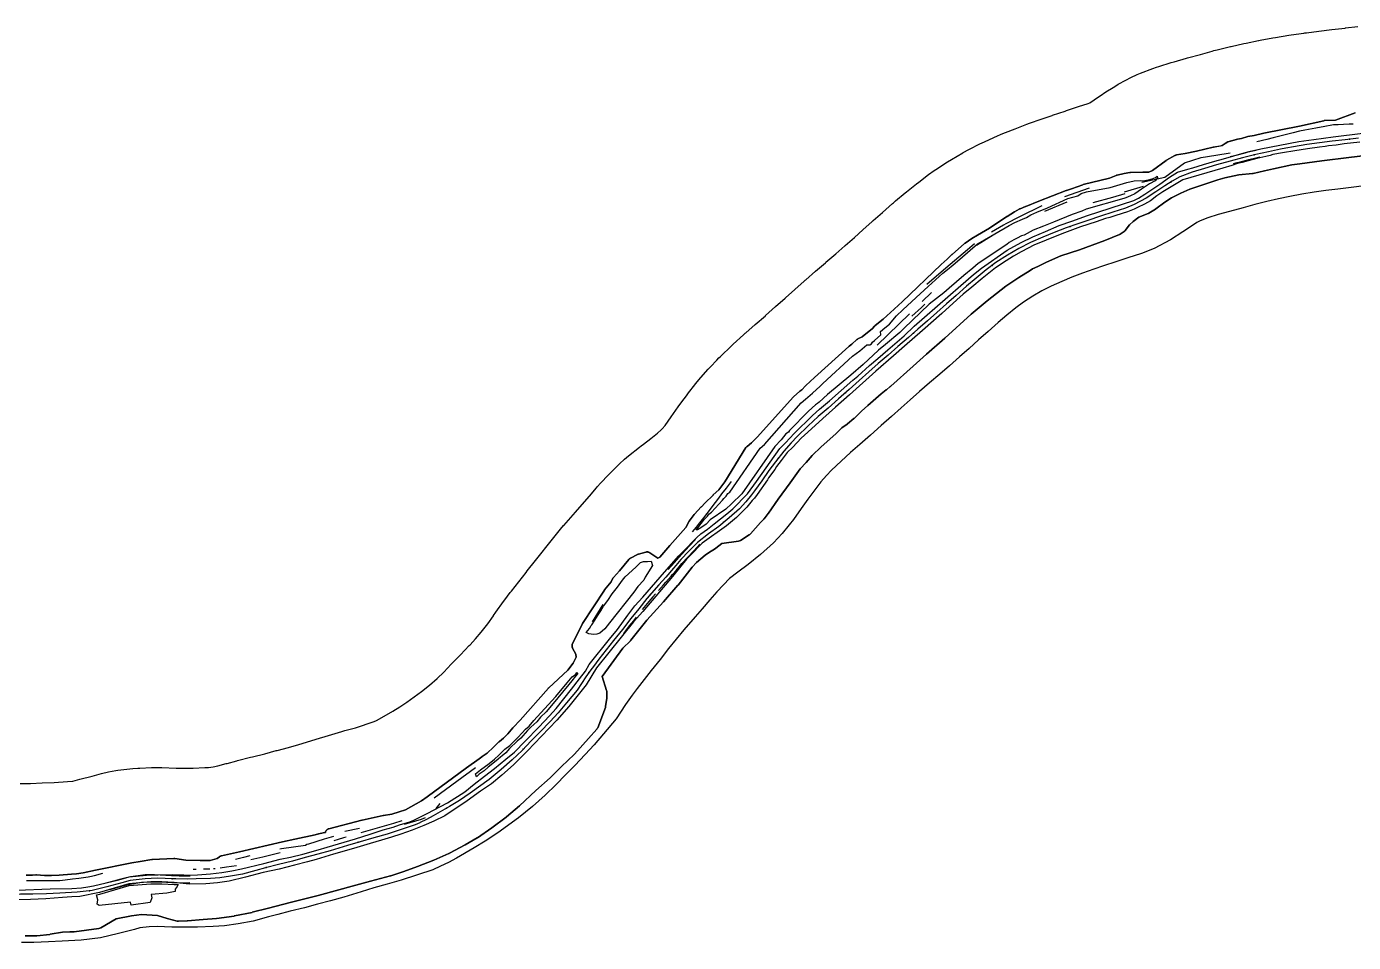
# Model space of a CAD drawing. Header units: inches. Extents: x 91426 to 118597, y 433843 to 446922.
# Drawn here: x 108883 to 110259, y 434607 to 435557 of the extents above; entities that cross this region are included whole.
import ezdxf

# ---------------------------------------------------------------- set-up
doc = ezdxf.new("R2010")
doc.units = ezdxf.units.IN
doc.header["$MEASUREMENT"] = 0
for name, color, linetype, true_color in [('As_waterkering_PWK', 7, 'Continuous', 0x8b0648), ('Beschermingszone_PWK', 7, 'Continuous', 0xde06d3), ('Kernzone_PWK', 7, 'Continuous', 0x33065f), ('Kruinlijnen_PWK', 7, 'Continuous', 0xda0676), ('Kunstwerken_PWK', 7, 'Continuous', 0x2f0602), ('Leggerbermen_PWK', 7, 'Continuous', 0xd60719), ('Referentiepunten_PWK', 7, 'Continuous', 0x7e0730)]:
    doc.layers.add(name, color=color, linetype=linetype, true_color=true_color)

msp = doc.modelspace()

# ---------------------------------------------------------------- linework, layer by layer
at = {"layer": 'As_waterkering_PWK'}
for points in [[(110264.6021, 435441.3475), (110250.9127, 435439.6903), (110237.3895, 435438.0305), (110224.1917, 435436.4647), (110211.0755, 435434.6017), (110197.2193, 435432.3095), (110189.3324, 435430.8293)], [(110189.3324, 435430.8293), (110183.7593, 435429.7833), (110171.2437, 435427.2405), (110158.1867, 435424.2773), (110144.4753, 435421.0401), (110131.5805, 435417.3673), (110117.5275, 435413.5583), (110104.9307, 435409.9885), (110092.1215, 435405.9355), (110079.2885, 435401.0617), (110071.4247, 435396.6881), (110063.9481, 435391.9745), (110054.6291, 435385.6175), (110044.4069, 435378.8937), (110032.1289, 435372.4539), (110022.8921, 435368.8529), (110009.9309, 435364.6307), (109997.2553, 435360.5347), (109984.0545, 435356.0595), (109973.7369, 435352.5295), (109961.3933, 435348.1975), (109949.0655, 435343.5397), (109937.2061, 435338.7237), (109924.4919, 435333.0321), (109912.2825, 435326.8755), (109900.7151, 435320.0969), (109888.5155, 435312.2473), (109878.5005, 435304.5659), (109868.1301, 435296.1831), (109858.1119, 435287.8343), (109847.3587, 435278.1823), (109837.4039, 435269.4241), (109827.4101, 435260.4107), (109817.8153, 435251.8843), (109807.6147, 435243.0161), (109797.8103, 435234.4675), (109787.0427, 435225.2317), (109776.7007, 435216.2605), (109766.5433, 435207.4841), (109756.8253, 435198.7779), (109746.9099, 435189.9145), (109736.5417, 435180.5875), (109725.4537, 435170.8441), (109714.6117, 435161.2995), (109704.3783, 435152.4467), (109693.8371, 435142.7955), (109682.6183, 435132.0243), (109676.1977, 435125.2341), (109668.6273, 435116.7175), (109660.0163, 435105.5149), (109653.1535, 435096.5177), (109645.7045, 435085.9449), (109638.1941, 435075.3287), (109635.2267, 435071.3983), (109629.1233, 435064.2079), (109622.6679, 435056.9775), (109612.0915, 435047.6421), (109601.0721, 435038.5993), (109590.5389, 435030.9523), (109579.1953, 435021.9311), (109570.1567, 435012.9743), (109561.8687, 435004.2487), (109556.52, 434997.9594)], [(109556.52, 434997.9594), (109554.1227, 434995.1405), (109546.1667, 434985.9885), (109539.0991, 434977.8471), (109526.6171, 434963.6651), (109518.0879, 434953.0639), (109509.9403, 434942.9377), (109501.1395, 434931.6713), (109491.9785, 434920.3231), (109476.8523, 434900.8833), (109471.1121, 434893.2499), (109468.624, 434889.8069)], [(109468.624, 434889.8069), (109463.2925, 434882.4289), (109454.3325, 434868.9037), (109443.2829, 434855.5093), (109434.6933, 434845.2161), (109426.2583, 434836.3919), (109415.9873, 434825.4283), (109406.5799, 434816.0401), (109397.1641, 434806.2223), (109386.9957, 434796.4677), (109375.6075, 434786.3519), (109363.0253, 434776.1601), (109343.3733, 434761.8455), (109332.0981, 434754.3491), (109321.8597, 434748.0809), (109304.9703, 434738.3125), (109298.0783, 434734.6511), (109291.5999, 434731.5261)], [(109291.5999, 434731.5261), (109291.0633, 434731.2673), (109286.1827, 434729.0245), (109257.2261, 434719.5187), (109243.3275, 434715.7515), (109229.1805, 434711.4867), (109216.0389, 434707.6155), (109197.9809, 434702.1157), (109185.2177, 434698.4781), (109172.2459, 434695.0743), (109158.8935, 434691.4667), (109144.5135, 434687.9811), (109131.0633, 434684.4665), (109120.9473, 434681.7569), (109107.1037, 434677.9173), (109094.7321, 434675.6709), (109083.5261, 434674.1367), (109074.0507, 434673.5139), (109059.2395, 434672.9185), (109049.6057, 434672.7829), (109037.9173, 434672.9253)], [(108948.2349, 434660.7231), (108935.5781, 434659.3051), (108917.5881, 434658.2313), (108903.8453, 434657.6515), (108889.7949, 434657.1093), (108876.8475, 434657.0583), (108859.7605, 434656.3009), (108845.4733, 434655.8393), (108833.2545, 434655.9409), (108818.3005, 434656.3533), (108805.5465, 434657.5287), (108791.8607, 434659.5751), (108779.3781, 434661.5919), (108769.0329, 434663.7693), (108762.7937, 434665.3051), (108746.1993, 434668.7715), (108735.6907, 434671.1059), (108733.1796, 434671.6334)], [(109037.9173, 434672.9253), (109035.1455, 434672.9591), (109018.5081, 434673.6957), (109006.2043, 434673.1001), (108990.6499, 434671.3471), (108981.8529, 434668.7825), (108966.4183, 434664.7465), (108951.0609, 434661.0397), (108948.2349, 434660.7231)]]:
    msp.add_lwpolyline(points, dxfattribs=at)
at = {"layer": 'Beschermingszone_PWK'}
for points in [[(108876.3953, 434772.0574), (108887.3507, 434772.1005), (108899.2038, 434772.5579), (108911.7373, 434773.0868), (108925.7439, 434773.9228), (108931.0894, 434774.5217), (108938.3776, 434776.2809), (108951.2075, 434779.6357), (108958.4634, 434781.751), (108960.8856, 434782.4285), (108968.2144, 434784.1374), (108975.6393, 434785.3632), (108977.7712, 434785.6237), (108993.3256, 434787.3766), (108998.6828, 434787.8537), (109000.6432, 434787.9654), (109012.947, 434788.5611), (109018.508, 434788.6956), (109023.5946, 434788.5831), (109038.3901, 434787.928), (109049.4973, 434787.7927), (109056.1203, 434787.8859), (109067.9682, 434788.3622), (109071.9403, 434788.6233), (109076.651, 434789.2682), (109081.4102, 434790.1324), (109090.2116, 434792.5735), (109091.183, 434792.8383), (109091.1929, 434792.841), (109101.3089, 434795.5506), (109101.989, 434795.7305), (109115.4392, 434799.2452), (109117.4233, 434799.7448), (109130.3462, 434802.8772), (109142.2509, 434806.0935), (109142.4816, 434806.1556), (109143.057, 434806.3082), (109154.8594, 434809.4052), (109165.4649, 434812.4279), (109182.5334, 434817.6264), (109183.5447, 434817.9293), (109196.3364, 434821.6973), (109210.1343, 434825.8569), (109213.2429, 434826.7466), (109224.2265, 434829.7236), (109243.8017, 434836.1498), (109246.1008, 434837.2588), (109249.1881, 434838.8989), (109263.0387, 434846.9098), (109270.2177, 434851.305), (109277.6537, 434856.2489), (109292.9325, 434867.3779), (109301.191, 434874.0676), (109308.9756, 434880.9822), (109315.8235, 434887.5516), (109323.5815, 434895.6407), (109325.2626, 434897.3573), (109325.345, 434897.4397), (109333.3841, 434905.4625), (109342.3335, 434915.0153), (109343.1288, 434915.8557), (109348.8832, 434921.8755), (109354.7792, 434928.9411), (109361.7885, 434937.4376), (109367.421, 434945.9401), (109367.6735, 434946.3195), (109370.0826, 434949.7856), (109377.9022, 434960.6065), (109379.1987, 434962.3653), (109384.9389, 434969.9988), (109385.6165, 434970.8909), (109386.0916, 434971.5057), (109401.2179, 434990.9454), (109402.4962, 434992.5581), (109411.0791, 435003.1904), (109419.3134, 435013.7315), (109420.3408, 435015.0274), (109437.0176, 435035.7548), (109440.1555, 435039.4898), (109440.2903, 435039.6432), (109452.5133, 435053.5311), (109459.3241, 435061.3766), (109459.3772, 435061.4377), (109466.9232, 435070.1179), (109474.264, 435078.7499), (109475.407, 435080.0734), (109478.4873, 435083.4481), (109486.7753, 435092.1737), (109488.8393, 435094.2915), (109489.2105, 435094.661), (109498.2492, 435103.6178), (109503.3706, 435108.3926), (109507.6148, 435111.9379), (109518.9582, 435120.9591), (109520.5312, 435122.1879), (109522.9772, 435124.0137), (109530.7535, 435129.6592), (109537.5405, 435135.2287), (109541.4382, 435138.6692), (109542.3808, 435139.7249), (109545.394, 435143.2746), (109551.7579, 435152.2703), (109559.1431, 435162.7525), (109561.7175, 435166.2633), (109568.5802, 435175.2604), (109568.7806, 435175.5223), (109568.839, 435175.5983), (109577.45, 435186.8011), (109582.1657, 435192.5423), (109582.6755, 435193.1196), (109590.2458, 435201.6362), (109592.6386, 435204.2461), (109599.0592, 435211.0362), (109601.3009, 435213.3414), (109602.9729, 435214.9798), (109614.1918, 435225.751), (109616.1792, 435227.6143), (109626.7203, 435237.2655), (109628.5535, 435238.9081), (109629.1389, 435239.418), (109638.9964, 435247.9458), (109649.4655, 435257.1621), (109649.5429, 435257.2301), (109660.128, 435266.5317), (109669.9987, 435275.4112), (109670.2693, 435275.6539), (109680.1369, 435284.4743), (109689.8069, 435293.1375), (109690.7185, 435293.9456), (109691.357, 435294.5014), (109701.4291, 435303.204), (109711.6858, 435312.1014), (109712.1716, 435312.5205), (109722.5852, 435321.4527), (109732.0381, 435329.6948), (109732.163, 435329.8035), (109741.8924, 435338.2621), (109750.7037, 435346.0921), (109760.3828, 435354.8218), (109761.4425, 435355.7657), (109770.9673, 435364.1455), (109781.2943, 435373.415), (109782.287, 435374.2958), (109784.489, 435376.1783), (109794.5073, 435384.5272), (109795.836, 435385.6178), (109806.2064, 435394.0006), (109808.4929, 435395.8016), (109808.5119, 435395.8161), (109818.5268, 435403.4975), (109824.6248, 435407.8663), (109826.2888, 435408.9575), (109838.4884, 435416.8071), (109842.5721, 435419.3159), (109854.1395, 435426.0945), (109854.7824, 435426.4685), (109860.5045, 435429.5598), (109872.714, 435435.7163), (109873.6287, 435436.1725), (109877.5049, 435437.9951), (109890.2191, 435443.6866), (109893.1974, 435444.9698), (109893.9374, 435445.2732), (109905.7967, 435450.0892), (109908.4191, 435451.1169), (109920.7469, 435455.7747), (109923.3109, 435456.7089), (109935.6545, 435461.0409), (109936.5099, 435461.3373), (109946.8274, 435464.8673), (109947.0888, 435464.9564), (109947.1328, 435464.9713), (109960.3337, 435469.4465), (109961.8938, 435469.963), (109974.4405, 435474.0174), (109984.1658, 435477.1854), (109984.387, 435477.2717), (109985.9581, 435478.0957), (109990.6232, 435481.1642), (109999.141, 435486.9748), (110000.0574, 435487.5935), (110002.6187, 435489.2562), (110010.0953, 435493.9696), (110013.9246, 435496.2809), (110015.5279, 435497.1895), (110023.3917, 435501.5632), (110028.4253, 435504.202), (110035.2799, 435507.3078), (110038.4593, 435508.5697), (110051.2923, 435513.4434), (110055.1559, 435514.8323), (110057.4285, 435515.5775), (110070.2377, 435519.6306), (110073.5759, 435520.6315), (110086.1727, 435524.2013), (110087.4431, 435524.5534), (110100.7856, 435528.1698), (110112.9724, 435531.641), (110114.7111, 435532.1216), (110118.0505, 435532.963), (110131.7619, 435536.2002), (110132.7359, 435536.4257), (110145.793, 435539.3888), (110148.3475, 435539.9381), (110160.8631, 435542.4808), (110161.3239, 435542.5735), (110162.5455, 435542.8096), (110176.0054, 435545.3359), (110178.45, 435545.7674), (110192.3061, 435548.0597), (110194.9027, 435548.4588), (110208.019, 435550.3219), (110209.1811, 435550.4809), (110210.6438, 435550.6639), (110223.6103, 435552.2022), (110236.9023, 435553.8337), (110237.0922, 435553.8568), (110250.7817, 435555.514), (110251.3402, 435555.5802), (110264.1583, 435557.0683)], [(110261.1107, 435467.4068), (110240.8798, 435460.0091), (110229.5324, 435459.5039), (110229.4278, 435459.4981), (110229.1022, 435459.466), (110228.7793, 435459.4127), (110228.681, 435459.3921), (110203.4564, 435453.8453), (110166.5208, 435446.406), (110156.5897, 435444.2226), (110150.018, 435443.0155), (110143.2932, 435441.0408), (110139.0592, 435440.1743), (110129.1974, 435437.3159), (110123.2288, 435433.5949), (110120.9136, 435433.1047), (110114.2103, 435431.9431), (110114.0886, 435431.9204), (110113.956, 435431.8922), (110096.5265, 435427.9309), (110084.7332, 435425.4184), (110075.8241, 435423.8462), (110075.7175, 435423.8262), (110075.3989, 435423.7519), (110075.0858, 435423.657), (110074.7796, 435423.5417), (110074.4816, 435423.4067), (110074.2195, 435423.2676), (110065.6205, 435418.3728), (110065.594, 435418.3576), (110065.3161, 435418.1848), (110065.1317, 435418.0555), (110051.195, 435407.8063), (110047.2147, 435405.9617), (110040.9493, 435405.9305), (110040.83, 435405.9285), (110028.3409, 435405.5682), (110028.1581, 435405.5596), (110027.8325, 435405.5275), (110027.6799, 435405.505), (110021.7804, 435404.5424), (110021.6101, 435404.5116), (110021.5198, 435404.4928), (110014.2437, 435402.9053), (110014.0154, 435402.8498), (110013.7023, 435402.7549), (110013.3961, 435402.6396), (110013.371, 435402.6291), (110006.2837, 435399.6483), (109979.1622, 435393.1287), (109979.0367, 435393.0968), (109978.7236, 435393.0019), (109978.6525, 435392.9771), (109967.1431, 435388.876), (109967.1036, 435388.8617), (109961.6796, 435386.8774), (109961.6039, 435386.8491), (109933.0289, 435375.8688), (109932.997, 435375.8564), (109919.5032, 435370.5648), (109919.4354, 435370.5376), (109913.6145, 435368.1563), (109913.5943, 435368.148), (109913.2963, 435368.013), (109913.0077, 435367.8587), (109912.868, 435367.775), (109907.9909, 435364.7433), (109900.2034, 435359.9916), (109900.0342, 435359.8836), (109881.9094, 435347.8004), (109869.4785, 435340.6036), (109869.432, 435340.5764), (109863.7971, 435337.2324), (109863.6234, 435337.1244), (109856.5583, 435332.5309), (109856.5058, 435332.4963), (109856.2399, 435332.3058), (109855.987, 435332.0982), (109855.9452, 435332.0612), (109843.1129, 435320.5518), (109843.0154, 435320.4619), (109838.1699, 435315.8782), (109831.8703, 435310.235), (109831.7609, 435310.134), (109791.2796, 435271.637), (109791.2546, 435271.6131), (109787.6266, 435268.1147), (109783.0756, 435264.0838), (109783.0295, 435264.0425), (109771.6394, 435253.6997), (109763.2987, 435247.0533), (109763.118, 435246.9022), (109762.8792, 435246.6785), (109762.6555, 435246.4397), (109762.5452, 435246.3096), (109760.6841, 435244.0353), (109749.7709, 435235.305), (109745.4278, 435233.0127), (109745.2616, 435232.9209), (109744.9837, 435232.7481), (109744.7178, 435232.5576), (109744.4649, 435232.35), (109744.407, 435232.2985), (109739.0645, 435227.4648), (109736.5211, 435225.6481), (109736.3834, 435225.5462), (109736.1305, 435225.3386), (109736.0748, 435225.289), (109700.356, 435193.0097), (109700.3103, 435192.9679), (109691.3144, 435184.6335), (109691.177, 435184.5012), (109691.0128, 435184.3291), (109687.3781, 435180.3309), (109685.2642, 435178.7733), (109685.1864, 435178.7148), (109684.9493, 435178.521), (109678.8639, 435173.2293), (109678.8481, 435173.2155), (109678.6093, 435172.9918), (109678.4248, 435172.7972), (109641.2081, 435131.3574), (109635.0406, 435125.19), (109630.4486, 435121.618), (109630.2218, 435121.4306), (109629.983, 435121.2069), (109629.7593, 435120.9681), (109629.5517, 435120.7152), (109629.3612, 435120.4493), (109629.2563, 435120.2856), (109607.5569, 435084.9064), (109601.1268, 435076.5172), (109595.4422, 435071.2095), (109595.346, 435071.1172), (109586.7734, 435062.6741), (109586.7464, 435062.6473), (109586.6844, 435062.5842), (109583.0862, 435058.8564), (109583.0396, 435058.8075), (109576.0983, 435051.419), (109575.9832, 435051.2922), (109575.791, 435051.0592), (109570.4261, 435044.1397), (109570.4107, 435044.1198), (109570.2202, 435043.8539), (109570.0474, 435043.576), (109569.9437, 435043.3872), (109566.9025, 435037.5528), (109550.38, 435018.9649), (109550.3579, 435018.9398), (109550.3217, 435018.8981), (109539.8866, 435006.7307), (109537.794, 435005.7821), (109529.5169, 435011.2658), (109529.2554, 435011.4276), (109528.9668, 435011.5819), (109528.6688, 435011.7169), (109528.3626, 435011.8322), (109528.0495, 435011.9271), (109527.7309, 435012.0014), (109527.408, 435012.0547), (109527.0824, 435012.0868), (109526.7554, 435012.0975), (109526.4284, 435012.0868), (109526.1028, 435012.0547), (109525.7799, 435012.0014), (109525.4829, 435011.9329), (109517.9423, 435009.9485), (109517.9207, 435009.9427), (109517.6076, 435009.8478), (109517.3014, 435009.7325), (109517.0034, 435009.5975), (109516.8808, 435009.5349), (109509.5858, 435005.6844), (109509.4198, 435005.5927), (109509.1419, 435005.4199), (109508.876, 435005.2294), (109508.6231, 435005.0218), (109508.3843, 435004.7981), (109508.1606, 435004.5593), (109508.0405, 435004.4172), (109498.3523, 434992.5032), (109491.8468, 434985.4774), (109491.7564, 434985.377), (109491.5488, 434985.1241), (109491.3583, 434984.8582), (109491.1855, 434984.5803), (109491.0312, 434984.2917), (109491.0128, 434984.254), (109489.4166, 434980.9475), (109482.7769, 434972.8045), (109482.6852, 434972.6886), (109482.4947, 434972.4227), (109482.4697, 434972.3849), (109459.8478, 434937.8567), (109459.7, 434937.6166), (109459.5455, 434937.3276), (109449.5101, 434916.9683), (109449.3755, 434916.6711), (109449.2602, 434916.3649), (109449.1653, 434916.0518), (109449.091, 434915.7332), (109449.0377, 434915.4103), (109449.0056, 434915.0847), (109448.9949, 434914.7577), (109449.0056, 434914.4307), (109449.0377, 434914.1051), (109449.091, 434913.7822), (109449.1653, 434913.4636), (109449.2602, 434913.1505), (109449.3755, 434912.8443), (109449.5105, 434912.5463), (109449.6086, 434912.3576), (109452.9581, 434906.2363), (109453.2999, 434902.8393), (109449.9739, 434896.811), (109444.5654, 434889.4207), (109424.8088, 434871.2055), (109424.6625, 434871.065), (109424.4572, 434870.8471), (109395.1351, 434837.7843), (109387.7849, 434829.9688), (109387.668, 434829.8401), (109387.5861, 434829.7443), (109382.461, 434823.5942), (109377.775, 434819.0316), (109373.5766, 434815.5965), (109373.4461, 434815.4859), (109373.2073, 434815.2622), (109373.2018, 434815.2568), (109367.4312, 434809.4683), (109360.8104, 434803.2397), (109355.8939, 434800.0439), (109355.8409, 434800.009), (109355.575, 434799.8185), (109355.4526, 434799.7214), (109352.6874, 434797.459), (109339.6119, 434788.3062), (109339.5127, 434788.2349), (109298.5338, 434758.0328), (109292.7088, 434753.9143), (109276.2153, 434744.6527), (109269.7288, 434742.6944), (109269.5666, 434742.6425), (109269.5221, 434742.6271), (109262.0791, 434740.0221), (109253.3383, 434738.8983), (109253.3233, 434738.8963), (109253.0004, 434738.843), (109252.9038, 434738.8228), (109231.2079, 434734.0602), (109231.0073, 434734.0118), (109196.7373, 434724.9916), (109196.7159, 434724.9859), (109196.4028, 434724.891), (109196.0966, 434724.7757), (109195.7986, 434724.6407), (109195.51, 434724.4864), (109195.2321, 434724.3136), (109194.9662, 434724.1231), (109194.7133, 434723.9155), (109194.4745, 434723.6918), (109194.2508, 434723.453), (109194.0432, 434723.2001), (109193.8527, 434722.9342), (109193.6799, 434722.6563), (109193.5256, 434722.3677), (109193.3906, 434722.0697), (109193.2875, 434721.7989), (109193.1016, 434721.2643), (109190.8786, 434720.6738), (109186.216, 434719.6376), (109186.0881, 434719.6074), (109182.4589, 434718.7002), (109161.2762, 434714.0952), (109148.7492, 434711.5898), (109148.5703, 434711.5506), (109104.004, 434700.9261), (109085.4532, 434697.0022), (109085.1938, 434696.94), (109084.8807, 434696.8451), (109084.5745, 434696.7298), (109084.2765, 434696.5948), (109083.9879, 434696.4405), (109083.71, 434696.2677), (109083.4441, 434696.0772), (109083.287, 434695.9515), (109080.9975, 434694.0437), (109073.5178, 434692.2008), (109063.3439, 434691.9527), (109048.2947, 434692.3625), (109036.9372, 434694.0156), (109036.8696, 434694.0249), (109036.544, 434694.057), (109036.0143, 434694.0636), (109013.7956, 434693.1619), (109013.6713, 434693.1553), (109013.3457, 434693.1232), (109013.1506, 434693.0936), (109000.8853, 434690.9835), (108992.4566, 434689.6666), (108992.2583, 434689.6315), (108954.681, 434682.1987), (108954.6757, 434682.1976), (108954.6016, 434682.1823), (108941.8886, 434679.4528), (108934.9543, 434678.2959), (108929.906, 434677.9401), (108929.8002, 434677.9315), (108917.0236, 434676.7581), (108909.0505, 434676.6296), (108901.8362, 434676.6296), (108893.3906, 434677.1493), (108893.0835, 434677.1587), (108892.7565, 434677.148), (108892.7272, 434677.146), (108889.2009, 434676.8941), (108885.7792, 434676.8941), (108882.7083, 434677.0221)], [(110270.4895, 435391.6952), (110256.9627, 435390.0577), (110243.3803, 435388.3905), (110230.6535, 435386.8807), (110218.6724, 435385.1789), (110205.9122, 435383.068), (110193.349, 435380.71), (110181.7552, 435378.3546), (110169.4642, 435375.5652), (110157.0748, 435372.6401), (110144.9696, 435369.1922), (110130.8843, 435365.3744), (110119.2922, 435362.0894), (110108.5524, 435358.6911), (110100.4262, 435355.6049), (110096.9277, 435353.6592), (110091.3779, 435350.1604), (110082.4577, 435344.0753), (110069.8193, 435335.7624), (110052.8862, 435326.8808), (110039.7295, 435321.7516), (110025.3614, 435317.0712), (110012.9698, 435313.0669), (110000.1736, 435308.729), (109990.1086, 435305.2854), (109978.5105, 435301.215), (109967.3105, 435296.9833), (109956.8329, 435292.7284), (109945.9739, 435287.8674), (109936.2019, 435282.9399), (109926.8936, 435277.4852), (109917.3068, 435271.3167), (109909.4365, 435265.2802), (109899.8529, 435257.5334), (109890.8273, 435250.0117), (109880.5723, 435240.8068), (109870.6622, 435232.0881), (109860.7606, 435223.1578), (109850.8251, 435214.3287), (109840.4467, 435205.306), (109830.5168, 435196.6479), (109819.7012, 435187.371), (109809.4275, 435178.4588), (109799.5726, 435169.9438), (109790.1681, 435161.5184), (109780.2907, 435152.6892), (109769.7648, 435143.2203), (109758.4752, 435133.2997), (109747.4877, 435123.6271), (109737.6234, 435115.0934), (109728.0382, 435106.3176), (109718.1181, 435096.7933), (109713.0565, 435091.4404), (109707.1826, 435084.8323), (109699.715, 435075.117), (109693.4824, 435066.9462), (109686.5507, 435057.1077), (109678.5653, 435045.82), (109674.2702, 435040.1308), (109666.8373, 435031.3744), (109657.9851, 435021.4593), (109644.5049, 435009.5608), (109631.6454, 434999.008), (109620.8016, 434991.1356), (109612.452, 434984.4953), (109605.8881, 434977.991), (109599.0675, 434970.8102), (109592.0356, 434962.5415), (109583.9126, 434953.1976), (109576.7449, 434944.9409), (109564.8808, 434931.4609), (109549.1219, 434911.8743), (109540.2961, 434900.576), (109531.1649, 434889.2645), (109516.5666, 434870.5034), (109511.3598, 434863.5792), (109504.4141, 434853.9676), (109494.569, 434839.1063), (109481.7626, 434823.5825), (109472.002, 434811.8858), (109462.5752, 434802.0242), (109451.9016, 434790.6309), (109442.2871, 434781.0358), (109432.5294, 434770.8617), (109420.9175, 434759.7221), (109407.9623, 434748.2147), (109393.5003, 434736.5001), (109371.9469, 434720.8005), (109359.0026, 434712.1944), (109347.4341, 434705.1117), (109329.2233, 434694.5791), (109320.677, 434690.039), (109312.3656, 434686.0298), (109304.4779, 434682.4052), (109271.5737, 434671.6033), (109257.0863, 434667.6766), (109243.4605, 434663.5689), (109230.3869, 434659.7179), (109212.1182, 434654.1539), (109198.4168, 434650.2488), (109185.1119, 434646.7575), (109171.3054, 434643.0273), (109156.7239, 434639.493), (109143.8521, 434636.1295), (109134.0974, 434633.5166), (109118.2748, 434629.1281), (109102.5933, 434626.2808), (109088.5634, 434624.3599), (109076.6951, 434623.5797), (109060.5956, 434622.9325), (109049.6528, 434622.7785), (109033.7346, 434622.9725), (109018.6113, 434623.6421), (109010.2168, 434623.2357), (109000.5188, 434622.1427), (108995.177, 434620.5854), (108978.6097, 434616.2534), (108959.7442, 434611.6996), (108939.8538, 434609.4714), (108920.132, 434608.2942), (108905.8634, 434607.692), (108890.8574, 434607.113), (108878.0534, 434607.0626)]]:
    msp.add_lwpolyline(points, dxfattribs=at)
msp.add_lwpolyline([(108881.6754, 434613.8477), (108893.1146, 434613.8477, 0.02912916), (108893.6957, 434613.8816), (108907.4319, 434615.489, 0.011776318), (108907.6651, 434615.5218), (108920.4374, 434617.63), (108927.9845, 434617.973), (108932.1479, 434618.1848, 0.02081298), (108932.5622, 434618.2232), (108958.27, 434621.6906, 0.096366701), (108960.0789, 434622.3025), (108976.0841, 434631.4314), (108991.887, 434634.5687), (109002.4132, 434635.903), (109019.0835, 434635.0545), (109028.859, 434631.9124, 0.017173179), (109029.1893, 434631.8186), (109039.4316, 434629.287, 0.066293703), (109040.7437, 434629.1422), (109049.6401, 434629.3421, 0.015169736), (109049.943, 434629.3581), (109066.3712, 434630.7271), (109080.0508, 434631.9583, 0.011953725), (109080.2883, 434631.9854), (109098.374, 434634.4895, 0.016049524), (109098.6903, 434634.5437), (109117.0697, 434638.3031, 0.013189567), (109117.3266, 434638.3628), (109134.0502, 434642.7137), (109156.443, 434648.6412), (109185.6498, 434655.9429), (109224.5436, 434666.6586), (109239.8347, 434670.4813), (109260.5808, 434676.0773, 0.014568244), (109260.8597, 434676.1614), (109274.3398, 434680.6547), (109288.7258, 434685.9981), (109305.4796, 434692.5361), (109321.2906, 434699.3123, 0.023020965), (109321.7048, 434699.5128), (109338.1007, 434708.4055), (109350.6336, 434715.4465, 0.022304385), (109351.0122, 434715.682), (109365.762, 434725.7961, 0.010235496), (109365.9284, 434725.9153), (109380.7952, 434737.0306, 0.017524179), (109381.0683, 434737.2501), (109394.3538, 434748.7177), (109411.4077, 434764.5725), (109426.1721, 434777.7262, 0.015837935), (109426.4018, 434777.9442), (109437.9666, 434789.6419), (109451.1931, 434802.0606, 0.022304477), (109451.5042, 434802.38), (109465.9611, 434818.6099), (109474.6313, 434828.2284, 0.093063021), (109475.5926, 434829.8035), (109483.5482, 434850.7862, 0.054524395), (109483.8209, 434851.8387), (109485.0695, 434860.4183, 0.036146186), (109485.1216, 434861.1384), (109485.1216, 434866.8676, 0.0806991), (109484.8645, 434868.4504), (109480.0445, 434882.8938), (109501.5938, 434912.3905), (109509.5077, 434920.0123, 0.034064364), (109509.9646, 434920.5166), (109526.3683, 434941.307), (109543.8774, 434960.5276), (109558.7271, 434977.4986, 0.013603288), (109558.9006, 434977.7081), (109573.614, 434996.494), (109577.8903, 435001.2591), (109586.9164, 435008.7808), (109590.485, 435011.1188), (109597.733, 435015.7313, 0.019194151), (109598.0486, 435015.9496), (109604.4588, 435020.7572), (109621.6646, 435023.4352, 0.100053409), (109623.5231, 435024.1217), (109632.7989, 435029.8509, 0.073111761), (109633.912, 435030.7871), (109644.3453, 435042.55), (109647.9005, 435046.2369, 0.020024973), (109648.1666, 435046.536), (109652.5071, 435051.8259, 0.02218104), (109652.7729, 435052.1808), (109662.6904, 435066.7264), (109675.069, 435083.8457), (109685.5395, 435098.3235), (109691.6479, 435104.9409), (109698.0047, 435112.0761), (109707.3672, 435121.1821), (109722.4977, 435134.6022, 0.012433503), (109722.6796, 435134.7717), (109728.9523, 435140.9191), (109734.2628, 435144.7475, 0.015548995), (109734.5092, 435144.9371), (109741.2279, 435150.4465, 0.018125471), (109741.4996, 435150.6863), (109749.2903, 435158.0807), (109755.7891, 435163.9296), (109769.6584, 435175.9672), (109774.8767, 435180.1419, 0.011557628), (109775.0538, 435180.2904), (109778.8216, 435183.6015, 0.046709695), (109779.5706, 435184.1564), (109802.7599, 435204.9467), (109816.6266, 435217.0966), (109835.4602, 435233.6755), (109863.041, 435258.749), (109879.6658, 435272.6249), (109898.8122, 435287.8637), (109912.2331, 435296.768), (109924.0459, 435304.1181), (109926.4925, 435305.6327), (109932.0081, 435308.2652), (109941.0258, 435312.7087), (109955.7959, 435319.1305), (109975.1764, 435325.547), (110001.4478, 435335.1487), (110016.7303, 435341.3154, 0.050949649), (110017.6293, 435341.7895), (110021.621, 435344.4458, 0.080682049), (110022.796, 435345.5365), (110027.2696, 435351.2816), (110030.9913, 435354.7777), (110036.9905, 435359.2476), (110046.5762, 435363.1068, 0.042254574), (110047.3294, 435363.4867), (110054.2086, 435367.7201, 0.024651203), (110054.615, 435367.9987), (110063.8838, 435375.0483), (110070.6006, 435379.5261), (110080.248, 435384.1297), (110089.5825, 435388.3994), (110118.7286, 435397.8965), (110126.153, 435400.0823), (110140.4349, 435403.415), (110154.8028, 435404.6224, 0.039049632), (110155.5724, 435404.7481), (110167.1297, 435407.5759), (110176.4676, 435409.5417), (110195.4642, 435413.6177), (110203.869, 435414.7815), (110226.5946, 435417.8203), (110254.7402, 435421.3881), (110283.2791, 435424.8234)], format="xyb", dxfattribs=at)
at = {"layer": 'Kernzone_PWK'}
msp.add_lwpolyline([(108882.7083, 434677.0221), (108885.7792, 434676.8941), (108889.2009, 434676.8941), (108892.7272, 434677.146), (108892.7565, 434677.148), (108893.0835, 434677.1587), (108893.3906, 434677.1493), (108901.8362, 434676.6296), (108909.0505, 434676.6296), (108917.0236, 434676.7581), (108929.8002, 434677.9315), (108929.906, 434677.9401), (108934.9543, 434678.2959), (108941.8886, 434679.4528), (108954.6016, 434682.1823), (108954.6757, 434682.1976), (108954.681, 434682.1987), (108992.2583, 434689.6315), (108992.4566, 434689.6666), (109000.8853, 434690.9835), (109013.1506, 434693.0936), (109013.3457, 434693.1232), (109013.6713, 434693.1553), (109013.7956, 434693.1619), (109036.0143, 434694.0636), (109036.544, 434694.057), (109036.8696, 434694.0249), (109036.9372, 434694.0156), (109048.2947, 434692.3625), (109063.3439, 434691.9527), (109073.5178, 434692.2008), (109080.9975, 434694.0437), (109083.287, 434695.9515), (109083.4441, 434696.0772), (109083.71, 434696.2677), (109083.9879, 434696.4405), (109084.2765, 434696.5948), (109084.5745, 434696.7298), (109084.8807, 434696.8451), (109085.1938, 434696.94), (109085.4532, 434697.0022), (109104.004, 434700.9261), (109148.5703, 434711.5506), (109148.7492, 434711.5898), (109161.2762, 434714.0952), (109182.4589, 434718.7002), (109186.0881, 434719.6074), (109186.216, 434719.6376), (109190.8786, 434720.6738), (109193.1016, 434721.2643), (109193.2875, 434721.7989), (109193.3906, 434722.0697), (109193.5256, 434722.3677), (109193.6799, 434722.6563), (109193.8527, 434722.9342), (109194.0432, 434723.2001), (109194.2508, 434723.453), (109194.4745, 434723.6918), (109194.7133, 434723.9155), (109194.9662, 434724.1231), (109195.2321, 434724.3136), (109195.51, 434724.4864), (109195.7986, 434724.6407), (109196.0966, 434724.7757), (109196.4028, 434724.891), (109196.7159, 434724.9859), (109196.7373, 434724.9916), (109231.0073, 434734.0118), (109231.2079, 434734.0602), (109252.9038, 434738.8228), (109253.0004, 434738.843), (109253.3233, 434738.8963), (109253.3383, 434738.8983), (109262.0791, 434740.0221), (109269.5221, 434742.6271), (109269.5666, 434742.6425), (109269.7288, 434742.6944), (109276.2153, 434744.6527), (109292.7088, 434753.9143), (109298.5338, 434758.0328), (109339.5127, 434788.2349), (109339.6119, 434788.3062), (109352.6874, 434797.459), (109355.4526, 434799.7214), (109355.575, 434799.8185), (109355.8409, 434800.009), (109355.8939, 434800.0439), (109360.8104, 434803.2397), (109367.4312, 434809.4683), (109373.2018, 434815.2568), (109373.2073, 434815.2622), (109373.4461, 434815.4859), (109373.5766, 434815.5965), (109377.775, 434819.0316), (109382.461, 434823.5942), (109387.5861, 434829.7443), (109387.668, 434829.8401), (109387.7849, 434829.9688), (109395.1351, 434837.7843), (109424.4572, 434870.8471), (109424.6625, 434871.065), (109424.8088, 434871.2055), (109444.5654, 434889.4207), (109449.9739, 434896.811), (109453.2999, 434902.8393), (109452.9581, 434906.2363), (109449.6086, 434912.3576), (109449.5105, 434912.5463), (109449.3755, 434912.8443), (109449.2602, 434913.1505), (109449.1653, 434913.4636), (109449.091, 434913.7822), (109449.0377, 434914.1051), (109449.0056, 434914.4307), (109448.9949, 434914.7577), (109449.0056, 434915.0847), (109449.0377, 434915.4103), (109449.091, 434915.7332), (109449.1653, 434916.0518), (109449.2602, 434916.3649), (109449.3755, 434916.6711), (109449.5101, 434916.9683), (109459.5455, 434937.3276), (109459.7, 434937.6166), (109459.8478, 434937.8567), (109482.4697, 434972.3849), (109482.4947, 434972.4227), (109482.6852, 434972.6886), (109482.7769, 434972.8045), (109489.4166, 434980.9475), (109491.0128, 434984.254), (109491.0312, 434984.2917), (109491.1855, 434984.5803), (109491.3583, 434984.8582), (109491.5488, 434985.1241), (109491.7564, 434985.377), (109491.8468, 434985.4774), (109498.3523, 434992.5032), (109508.0405, 435004.4172), (109508.1606, 435004.5593), (109508.3843, 435004.7981), (109508.6231, 435005.0218), (109508.876, 435005.2294), (109509.1419, 435005.4199), (109509.4198, 435005.5927), (109509.5858, 435005.6844), (109516.8808, 435009.5349), (109517.0034, 435009.5975), (109517.3014, 435009.7325), (109517.6076, 435009.8478), (109517.9207, 435009.9427), (109517.9423, 435009.9485), (109525.4829, 435011.9329), (109525.7799, 435012.0014), (109526.1028, 435012.0547), (109526.4284, 435012.0868), (109526.7554, 435012.0975), (109527.0824, 435012.0868), (109527.408, 435012.0547), (109527.7309, 435012.0014), (109528.0495, 435011.9271), (109528.3626, 435011.8322), (109528.6688, 435011.7169), (109528.9668, 435011.5819), (109529.2554, 435011.4276), (109529.5169, 435011.2658), (109537.794, 435005.7821), (109539.8866, 435006.7307), (109550.3217, 435018.8981), (109550.3579, 435018.9398), (109550.38, 435018.9649), (109566.9025, 435037.5528), (109569.9437, 435043.3872), (109570.0474, 435043.576), (109570.2202, 435043.8539), (109570.4107, 435044.1198), (109570.4261, 435044.1397), (109575.791, 435051.0592), (109575.9832, 435051.2922), (109576.0983, 435051.419), (109583.0396, 435058.8075), (109583.0862, 435058.8564), (109586.6844, 435062.5842), (109586.7464, 435062.6473), (109586.7734, 435062.6741), (109595.346, 435071.1172), (109595.4422, 435071.2095), (109601.1268, 435076.5172), (109607.5569, 435084.9064), (109629.2563, 435120.2856), (109629.3612, 435120.4493), (109629.5517, 435120.7152), (109629.7593, 435120.9681), (109629.983, 435121.2069), (109630.2218, 435121.4306), (109630.4486, 435121.618), (109635.0406, 435125.19), (109641.2081, 435131.3574), (109678.4248, 435172.7972), (109678.6093, 435172.9918), (109678.8481, 435173.2155), (109678.8639, 435173.2293), (109684.9493, 435178.521), (109685.1864, 435178.7148), (109685.2642, 435178.7733), (109687.3781, 435180.3309), (109691.0128, 435184.3291), (109691.177, 435184.5012), (109691.3144, 435184.6335), (109700.3103, 435192.9679), (109700.356, 435193.0097), (109736.0748, 435225.289), (109736.1305, 435225.3386), (109736.3834, 435225.5462), (109736.5211, 435225.6481), (109739.0645, 435227.4648), (109744.407, 435232.2985), (109744.4649, 435232.35), (109744.7178, 435232.5576), (109744.9837, 435232.7481), (109745.2616, 435232.9209), (109745.4278, 435233.0127), (109749.7709, 435235.305), (109760.6841, 435244.0353), (109762.5452, 435246.3096), (109762.6555, 435246.4397), (109762.8792, 435246.6785), (109763.118, 435246.9022), (109763.2987, 435247.0533), (109771.6394, 435253.6997), (109783.0295, 435264.0425), (109783.0756, 435264.0838), (109787.6266, 435268.1147), (109791.2546, 435271.6131), (109791.2796, 435271.637), (109831.7609, 435310.134), (109831.8703, 435310.235), (109838.1699, 435315.8782), (109843.0154, 435320.4619), (109843.1129, 435320.5518), (109855.9452, 435332.0612), (109855.987, 435332.0982), (109856.2399, 435332.3058), (109856.5058, 435332.4963), (109856.5583, 435332.5309), (109863.6234, 435337.1244), (109863.7971, 435337.2324), (109869.432, 435340.5764), (109869.4785, 435340.6036), (109881.9094, 435347.8004), (109900.0342, 435359.8836), (109900.2034, 435359.9916), (109907.9909, 435364.7433), (109912.868, 435367.775), (109913.0077, 435367.8587), (109913.2963, 435368.013), (109913.5943, 435368.148), (109913.6145, 435368.1563), (109919.4354, 435370.5376), (109919.5032, 435370.5648), (109932.997, 435375.8564), (109933.0289, 435375.8688), (109961.6039, 435386.8491), (109961.6796, 435386.8774), (109967.1036, 435388.8617), (109967.1431, 435388.876), (109978.6525, 435392.9771), (109978.7236, 435393.0019), (109979.0367, 435393.0968), (109979.1622, 435393.1287), (110006.2837, 435399.6483), (110013.371, 435402.6291), (110013.3961, 435402.6396), (110013.7023, 435402.7549), (110014.0154, 435402.8498), (110014.2437, 435402.9053), (110021.5198, 435404.4928), (110021.6101, 435404.5116), (110021.7804, 435404.5424), (110027.6799, 435405.505), (110027.8325, 435405.5275), (110028.1581, 435405.5596), (110028.3409, 435405.5682), (110040.83, 435405.9285), (110040.9493, 435405.9305), (110047.2147, 435405.9617), (110051.195, 435407.8063), (110065.1317, 435418.0555), (110065.3161, 435418.1848), (110065.594, 435418.3576), (110065.6205, 435418.3728), (110074.2195, 435423.2676), (110074.4816, 435423.4067), (110074.7796, 435423.5417), (110075.0858, 435423.657), (110075.3989, 435423.7519), (110075.7175, 435423.8262), (110075.8241, 435423.8462), (110084.7332, 435425.4184), (110096.5265, 435427.9309), (110113.956, 435431.8922), (110114.0886, 435431.9204), (110114.2103, 435431.9431), (110123.2288, 435433.5949), (110126.463, 435435.6112), (110129.1974, 435437.3159), (110135.8849, 435439.321), (110139.0592, 435440.1743), (110143.2932, 435441.0408), (110150.018, 435443.0155), (110156.5897, 435444.2226), (110166.5208, 435446.406), (110203.4564, 435453.8453), (110228.681, 435459.3921), (110228.7793, 435459.4127), (110229.1022, 435459.466), (110229.4278, 435459.4981), (110229.5324, 435459.5039), (110240.8798, 435460.0091), (110261.1107, 435467.4068)], dxfattribs=at)
msp.add_lwpolyline([(110283.2791, 435424.8234), (110254.7402, 435421.3881), (110226.5946, 435417.8203), (110203.869, 435414.7815), (110195.4642, 435413.6177), (110176.4676, 435409.5417), (110167.1297, 435407.5759), (110155.5724, 435404.7481, -0.039049643), (110154.8028, 435404.6224), (110140.4349, 435403.415), (110126.153, 435400.0823), (110118.7286, 435397.8965), (110089.5825, 435388.3994), (110080.248, 435384.1297), (110070.6006, 435379.5261), (110063.8838, 435375.0483), (110054.615, 435367.9987, -0.024651201), (110054.2086, 435367.7201), (110047.3294, 435363.4867, -0.042254579), (110046.5762, 435363.1068), (110036.9905, 435359.2476), (110030.9913, 435354.7777), (110027.2696, 435351.2816), (110022.796, 435345.5365, -0.080682044), (110021.621, 435344.4458), (110017.6293, 435341.7895, -0.050949648), (110016.7303, 435341.3154), (110001.4478, 435335.1487), (109975.1764, 435325.547), (109955.7959, 435319.1305), (109941.0258, 435312.7087), (109932.0081, 435308.2652), (109926.4925, 435305.6327), (109924.0459, 435304.1181), (109912.2331, 435296.768), (109898.8122, 435287.8637), (109879.6658, 435272.6249), (109863.041, 435258.749), (109835.4602, 435233.6755), (109816.6266, 435217.0966), (109802.7599, 435204.9467), (109779.5706, 435184.1564, -0.046709698), (109778.8216, 435183.6015), (109775.0538, 435180.2904, -0.011557613), (109774.8767, 435180.1419), (109769.6584, 435175.9672), (109755.7891, 435163.9296), (109749.2903, 435158.0807), (109741.4996, 435150.6863, -0.018125482), (109741.2279, 435150.4465), (109734.5092, 435144.9371, -0.015548993), (109734.2628, 435144.7475), (109728.9523, 435140.9191), (109722.6796, 435134.7717, -0.012433482), (109722.4977, 435134.6022), (109707.3672, 435121.1821), (109698.0047, 435112.0761), (109691.6479, 435104.9409), (109685.5395, 435098.3235), (109675.069, 435083.8457), (109662.6904, 435066.7264), (109652.7729, 435052.1808, -0.022181043), (109652.5071, 435051.8259), (109648.1666, 435046.536, -0.020024978), (109647.9005, 435046.2369), (109644.3453, 435042.55), (109633.912, 435030.7871, -0.073111756), (109632.7989, 435029.8509), (109623.5231, 435024.1217, -0.100053411), (109621.6646, 435023.4352), (109604.4588, 435020.7572), (109598.0486, 435015.9496, -0.019194168), (109597.733, 435015.7313), (109590.485, 435011.1188), (109586.9164, 435008.7808), (109577.8903, 435001.2591), (109573.614, 434996.494), (109558.9006, 434977.7081, -0.01360329), (109558.7271, 434977.4986), (109543.8774, 434960.5276), (109526.3683, 434941.307), (109509.9646, 434920.5166, -0.034064367), (109509.5077, 434920.0123), (109501.5938, 434912.3905), (109480.0445, 434882.8938), (109484.8645, 434868.4504, -0.0806991), (109485.1216, 434866.8676), (109485.1216, 434861.1384, -0.036146186), (109485.0695, 434860.4183), (109483.8209, 434851.8387, -0.054524396), (109483.5482, 434850.7862), (109475.5926, 434829.8035, -0.09306302), (109474.6313, 434828.2284), (109465.9611, 434818.6099), (109451.5042, 434802.38, -0.022304487), (109451.1931, 434802.0606), (109437.9666, 434789.6419), (109426.4018, 434777.9442, -0.015837931), (109426.1721, 434777.7262), (109411.4077, 434764.5725), (109394.3538, 434748.7177), (109381.0683, 434737.2501, -0.017524176), (109380.7952, 434737.0306), (109365.9284, 434725.9153, -0.01023548), (109365.762, 434725.7961), (109351.0122, 434715.682, -0.022304382), (109350.6336, 434715.4465), (109338.1007, 434708.4055), (109321.7048, 434699.5128, -0.02302097), (109321.2906, 434699.3123), (109305.4796, 434692.5361), (109288.7258, 434685.9981), (109274.3398, 434680.6547), (109260.8597, 434676.1614, -0.014568253), (109260.5808, 434676.0773), (109239.8347, 434670.4813), (109224.5436, 434666.6586), (109185.6498, 434655.9429), (109156.443, 434648.6412), (109134.0502, 434642.7137), (109117.3266, 434638.3628, -0.013189549), (109117.0697, 434638.3031), (109098.6903, 434634.5437, -0.016049513), (109098.374, 434634.4895), (109080.2883, 434631.9854, -0.0119537), (109080.0508, 434631.9583), (109066.3712, 434630.7271), (109049.943, 434629.3581, -0.015169725), (109049.6401, 434629.3421), (109040.7437, 434629.1422, -0.066293707), (109039.4316, 434629.287), (109029.1893, 434631.8186, -0.017173164), (109028.859, 434631.9124), (109019.0835, 434635.0545), (109002.4132, 434635.903), (108991.887, 434634.5687), (108976.0841, 434631.4314), (108960.0789, 434622.3025, -0.096366702), (108958.27, 434621.6906), (108932.5622, 434618.2232, -0.020812975), (108932.1479, 434618.1848), (108927.9845, 434617.973), (108920.4374, 434617.63), (108907.6651, 434615.5218, -0.011776344), (108907.4319, 434615.489), (108893.6957, 434613.8816, -0.029129165), (108893.1146, 434613.8477), (108881.6754, 434613.8477)], format="xyb", dxfattribs=at)
at = {"layer": 'Kruinlijnen_PWK'}
for points in [[(110266.0353, 435437.1801, 0), (110249.7634, 435435.328, 0), (110241.6936, 435434.1374, 0), (110233.4915, 435433.3437, 0), (110230.0519, 435432.8145, 0), (110224.0988, 435431.8884, 0), (110211.6633, 435430.1687, 0), (110198.6987, 435428.1843, 0), (110185.7977, 435426.1668, 0), (110175.8122, 435424.2155, 0), (110173.1664, 435423.2895, 0), (110168.4038, 435422.2311, 0), (110159.2757, 435420.1145, 0), (110150.0789, 435417.7002, 0), (110144.0621, 435416.1457, 0), (110139.035, 435414.9551, 0), (110133.4788, 435412.9707, 0), (110123.9538, 435410.3249, 0), (110082.3454, 435398.1209, 0), (110061.7766, 435385.5863, 0), (110055.5588, 435381.6175, 0), (110048.8119, 435376.4581, 0), (110042.8588, 435372.754, 0), (110035.5827, 435369.4467, 0), (110031.8786, 435367.7269, 0), (110024.9994, 435364.8164, 0), (110012.9608, 435361.2446, 0), (110006.6108, 435359.1279, 0), (110002.2452, 435357.805, 0), (109992.4556, 435354.4977, 0), (109976.4483, 435349.206, 0), (109959.7795, 435343.1206, 0), (109953.4295, 435340.7393, 0), (109940.8617, 435335.5799, 0), (109927.8971, 435330.156, 0), (109922.042, 435327.3318, 0), (109914.766, 435323.4953, 0), (109906.995, 435318.9111, 0), (109899.1898, 435314.1486, 0), (109888.2095, 435306.7403, 0), (109874.4512, 435295.8923, 0), (109863.7355, 435286.7642, 0), (109854.7397, 435279.3558, 0), (109848.1251, 435273.535, 0), (109832.6469, 435259.5121, 0), (109812.5386, 435241.9172, 0), (109793.8854, 435225.3807, 0), (109782.5083, 435215.4588, 0), (109764.1197, 435199.4515, 0), (109736.603, 435174.9775, 0), (109722.1832, 435162.4098, 0), (109709.0863, 435150.6358, 0), (109693.4758, 435136.4806, 0), (109686.4643, 435129.9983, 0), (109677.9977, 435120.8701, 0), (109672.1768, 435115.3139, 0), (109665.8268, 435106.8472, 0), (109661.0643, 435100.6295, 0), (109659.2122, 435097.719, 0), (109652.5976, 435088.8555, 0), (109651.6716, 435086.8711, 0), (109640.8236, 435071.6575, 0), (109638.0455, 435067.8211, 0), (109635.6642, 435065.4398, 0), (109630.108, 435058.4283, 0), (109619.6569, 435047.845, 0), (109609.2059, 435039.1137, 0), (109583.9381, 435021.122, 0), (109571.8995, 435008.6866, 0), (109567.6662, 435004.4532, 0), (109553.2464, 434986.5938, 0), (109522.2901, 434950.3458, 0), (109512.765, 434939.6302, 0), (109474.3317, 434891.972, 0), (109463.7483, 434874.2449, 0), (109445.7566, 434851.7553, 0), (109433.0566, 434837.4677, 0), (109417.3139, 434821.1958, 0), (109402.7618, 434805.85, 0), (109388.0773, 434791.2979, 0), (109376.3034, 434780.5822, 0), (109365.5877, 434771.7187, 0), (109353.946, 434764.0457, 0), (109340.0554, 434753.8592, 0), (109316.973, 434738.5464, 0), (109305.4636, 434732.7256, 0), (109295.3407, 434728.4592, 0), (109283.2043, 434723.5514, 0), (109271.2636, 434719.4633, 0), (109261.7386, 434716.2883, 0), (109251.4198, 434713.2456, 0), (109239.6458, 434709.6737, 0), (109222.3156, 434704.6466, 0), (109201.4134, 434698.6935, 0), (109183.6863, 434693.2695, 0), (109174.6905, 434690.756, 0), (109161.0644, 434687.1841, 0), (109145.1894, 434683.2153, 0), (109128.5206, 434679.5112, 0), (109110.2643, 434674.6164, 0), (109093.4632, 434670.7799, 0), (109081.2924, 434668.7955, 0), (109069.2538, 434667.7372, 0), (109051.7913, 434667.6049, 0), (109036.3131, 434669.1924, 0), (109023.6131, 434669.9862, 0), (109012.1037, 434669.9862, 0), (108989.2172, 434668.0018, 0), (108958.79, 434659.0059, 0), (108938.5494, 434654.9049, 0), (108930.215, 434654.2434, 0), (108920.2931, 434653.582, 0), (108911.8015, 434653.0964, 0), (108903.3348, 434652.3027, 0), (108887.1952, 434651.5089, 0), (108871.0556, 434651.3766, 0)], [(108873.2879, 434661.31, 0), (108907.6838, 434662.7652, 0), (108930.0411, 434663.1621, 0), (108940.0953, 434663.6912, 0), (108946.8626, 434664.8596, 0), (108952.663, 434665.9402, 0), (108978.8568, 434672.0256, 0), (108989.4402, 434675.0684, 0), (109007.5642, 434676.9204, 0), (109019.7351, 434677.0527, 0), (109034.8163, 434677.5819, 0), (109046.458, 434677.185, 0), (109052.1466, 434676.7882, 0), (109060.481, 434677.0527, 0), (109074.107, 434678.3757, 0), (109085.6164, 434679.5663, 0), (109096.0112, 434681.3503, 0), (109106.0654, 434683.5993, 0), (109129.2728, 434688.8267, 0), (109146.3384, 434693.3246, 0), (109156.9218, 434695.5736, 0), (109169.7541, 434698.6163, 0), (109185.6291, 434702.982, 0), (109194.8896, 434705.8924, 0), (109224.2021, 434714.5556, 0), (109239.7365, 434719.3862, 0), (109253.098, 434723.7518, 0), (109263.2845, 434726.6622, 0), (109270.1637, 434728.9112, 0), (109280.8793, 434732.2185, 0), (109284.9804, 434733.9383, 0), (109298.871, 434740.6852, 0), (109319.6409, 434751.93, 0), (109337.8972, 434763.4394, 0), (109347.4222, 434771.2446, 0), (109358.2701, 434779.4467, 0), (109368.5889, 434787.3842, 0), (109380.3629, 434797.1738, 0), (109389.2264, 434804.4499, 0), (109400.3389, 434815.6947, 0), (109414.6265, 434830.5114, 0), (109425.739, 434842.1531, 0), (109432.4859, 434849.826, 0), (109448.4932, 434869.6698, 0), (109456.6953, 434880.5177, 0), (109462.913, 434888.5875, 0), (109466.7495, 434895.2021, 0), (109487.6516, 434921.6605, 0), (109495.986, 434931.7147, 0), (109506.7017, 434946.3991, 0), (109514.11, 434956.1887, 0), (109522.3121, 434965.1846, 0), (109540.4361, 434986.0867, 0), (109544.8017, 434991.1138, 0), (109559.7507, 435007.9149, 0), (109567.4237, 435015.7201, 0), (109574.4351, 435023.2607, 0), (109578.2716, 435027.2295, 0), (109582.6372, 435030.8014, 0), (109589.5164, 435035.6962, 0), (109596.5279, 435041.3847, 0), (109609.3602, 435051.5712, 0), (109615.8425, 435056.9952, 0), (109631.0765, 435072.3188, 0), (109640.4488, 435085.1733, 0), (109664.5259, 435119.437, 0), (109670.3468, 435125.1255, 0), (109679.4749, 435135.0474, 0), (109698.2604, 435153.7006, 0), (109705.6687, 435160.1829, 0), (109715.9875, 435168.7818, 0), (109740.1969, 435190.2131, 0), (109745.4886, 435194.5788, 0), (109757.5272, 435205.4267, 0), (109766.1261, 435212.8351, 0), (109776.4449, 435221.8309, 0), (109793.3783, 435236.383, 0), (109803.9616, 435246.3049, 0), (109838.8867, 435276.5998, 0), (109852.3805, 435288.6383, 0), (109865.4774, 435299.7509, 0), (109873.6795, 435306.4977, 0), (109900.4024, 435325.2832, 0), (109914.9546, 435333.0884, 0), (109926.9931, 435339.0416, 0), (109939.9577, 435344.5978, 0), (109954.2453, 435350.551, 0), (109967.2099, 435355.1812, 0), (109983.7464, 435361.002, 0), (110031.7683, 435376.6125, 0), (110036.3985, 435378.9937, 0), (110043.1454, 435383.2271, 0), (110048.1725, 435386.7989, 0), (110058.6236, 435393.4135, 0), (110068.4892, 435400.8861, 0), (110077.0326, 435405.959, 0), (110087.7278, 435409.2886, 0), (110093.0195, 435410.6115, 0), (110103.9997, 435414.0511, 0), (110115.6414, 435417.4907, 0), (110124.7696, 435419.7396, 0), (110145.9363, 435426.0896, 0), (110152.5509, 435427.9417, 0), (110163.3988, 435430.0584, 0), (110202.9541, 435437.8636, 0), (110218.3, 435439.848, 0), (110238.5406, 435442.7584, 0), (110269.2323, 435446.4626, 0)]]:
    msp.add_polyline3d(points, dxfattribs=at)
at = {"layer": 'Kunstwerken_PWK'}
for p, q in [((109985.473, 435389.292), (109959.68, 435380.473)), ((110041.416, 435391.157), (110021.567, 435385.304)), ((109962.066, 435374.734), (109938.857, 435365.188)), ((109885.661, 435340.714), (109868.4, 435329.794)), ((109821.935, 435281.094), (109812.156, 435271.872)), ((109470.018, 434939.625), (109481.349, 434957.756)), ((109311.729, 434751.247), (109307.743, 434745.864)), ((109228.398, 434725.317), (109213.186, 434722.012)), ((109058.96, 434682.794), (109056.16, 434682.739)), ((109073.147, 434683.225), (109066.686, 434682.944)), ((109078.783, 434683.442), (109076.976, 434683.332))]:
    msp.add_line(p, q, dxfattribs=at)
for points in [[(110259.115, 435455.974), (110254.904, 435455.771), (110249.27, 435455.539), (110243.606, 435455.285), (110238.741, 435455.192), (110237.028, 435454.862), (110229.609, 435453.478), (110220.325, 435451.716), (110209.186, 435449.619), (110203.649, 435448.391), (110197.046, 435446.776), (110187.133, 435444.405), (110176.126, 435441.655), (110169.711, 435440.063), (110159.317, 435437.483)], [(110039.915, 435395.483), (110063.984, 435400.887), (110084.337, 435415.81), (110101.474, 435421.165), (110116.867, 435423.812), (110131.561, 435426.141)], [(110160.339, 435429.018), (110156.367, 435428.099), (110148.885, 435426.264), (110146.637, 435425.712), (110137.587, 435423.35), (110131.59, 435421.788)], [(110135.17, 435414.902), (110138.927, 435415.945), (110139.555, 435416.114), (110148.593, 435418.472), (110150.839, 435419.022), (110158.302, 435420.851), (110162.214, 435421.826)], [(110022.175, 435383.509), (110009.583, 435379.867), (109989.238, 435374.115)], [(109936.13, 435370.964), (109913.048, 435359.608), (109898.907, 435352.378), (109896.334, 435350.915), (109884.166, 435343.9)], [(109866.279, 435331.737), (109858.984, 435325.396), (109850.168, 435317.937), (109836.516, 435306.448), (109816.832, 435289.48)], [(109814.981, 435269.095), (109811.325, 435265.722), (109801.436, 435256.515)], [(109799.005, 435259.032), (109787.904, 435248.307), (109765.59, 435226.748)], [(109613.886, 435085.029), (109608.741, 435078.256), (109604.156, 435072.246), (109600.717, 435067.738), (109597.277, 435063.23), (109588.683, 435051.964), (109585.244, 435047.456), (109581.218, 435042.208), (109577.636, 435037.791), (109573.52, 435032.896)], [(109548.663, 434993.816), (109551.73, 434997.287), (109555.066, 435001.15), (109559.609, 435006.253), (109570.445, 435017.994), (109576.996, 435024.882)], [(109553.16, 434988.69), (109556.802, 434992.908), (109560.104, 434996.733), (109562.88, 435000.086), (109575.201, 435013.38), (109581.498, 435020.296)], [(109538.506, 434972.074), (109543.805, 434977.855), (109546.183, 434980.61), (109551.845, 434987.006), (109553.16, 434988.69)], [(109535.431, 434968.783), (109532.815, 434965.627), (109528.779, 434960.79), (109525.144, 434956.433), (109521.696, 434952.3)], [(109515.588, 434944.423), (109512.633, 434940.726), (109508.307, 434935.316), (109504.372, 434930.396), (109502.189, 434927.665)], [(109348.67, 434788.276), (109329.421, 434774.152), (109305.936, 434756.617)], [(109272.495, 434733.274), (109263.854, 434730.528), (109229.819, 434720.62)], [(109296.712, 434736.358), (109292.535, 434734.535), (109274.811, 434729.386)], [(109201.481, 434717.076), (109191.931, 434714.069), (109175.678, 434709.07), (109173.948, 434708.577), (109172.61, 434707.721), (109147.771, 434704.283), (109145.864, 434704.001)], [(109214.802, 434716.341), (109212.055, 434715.589), (109206.253, 434713.749), (109201.934, 434712.551)], [(109114.767, 434696.809), (109108.162, 434695.162), (109099.926, 434693.187)], [(109146.123, 434699.855), (109128.415, 434695.699), (109115.675, 434692.728)], [(108961.961, 434678.67), (108953.291, 434676.324), (108950.523, 434675.503), (108947.221, 434674.658), (108937.429, 434673.394), (108930.921, 434672.635), (108923.376, 434671.807), (108917.525, 434671.149), (108905.44, 434671.018), (108897.88, 434671.045), (108883.186, 434671.099)], [(109053.042, 434675.777), (109050.415, 434675.777), (109041.335, 434675.91), (109033.532, 434676.244), (109016.023, 434677.271), (109013.532, 434677.218), (109006.21, 434677.108), (109001.252, 434676.547), (108991.093, 434675.096), (108985.044, 434673.876), (108981.108, 434672.79), (108973.272, 434670.575), (108965.516, 434668.487)], [(109100.765, 434686.679), (109090.666, 434685.026), (109084.121, 434684.077)], [(109052.529, 434668.98), (109041.777, 434668.541), (109033.767, 434668.82), (109028.261, 434669.086), (109021.433, 434669.487), (109011.877, 434669.754), (109002.248, 434669.296), (108992.713, 434667.582), (108986.954, 434666.475), (108983.097, 434665.494), (108975.369, 434663.401), (108969.421, 434661.747)]]:
    msp.add_lwpolyline(points, dxfattribs=at)
at = {"layer": 'Leggerbermen_PWK'}
for points in [[(109703.412, 435166.0525), (109701.6518, 435164.8139), (109694.2434, 435158.1993), (109674.3996, 435138.2232), (109673.3413, 435136.5034), (109670.8278, 435134.6513), (109665.933, 435128.5659), (109659.1861, 435121.4221), (109625.0547, 435072.4741), (109614.2068, 435062.1553), (109608.386, 435056.4668), (109592.1141, 435045.3543), (109588.013, 435040.9886), (109582.7213, 435037.1522), (109579.233, 435034.9634), (109577.7963, 435035.0269), (109579.6753, 435037.3969), (109582.8503, 435041.498), (109586.197, 435045.9547), (109589.372, 435049.1297), (109590.9595, 435051.2464), (109593.6053, 435053.363), (109604.8502, 435065.7985), (109606.3054, 435067.6506), (109608.6866, 435069.8995), (109610.671, 435072.6777), (109612.5231, 435074.1329), (109644.0086, 435119.7736), (109648.5065, 435123.4778), (109686.6066, 435166.6049), (109691.1045, 435170.5737), (109698.2483, 435176.6591), (109702.3493, 435180.6279), (109706.0535, 435183.8029), (109709.2285, 435186.7133), (109739.9202, 435215.2884), (109747.3286, 435220.8446), (109754.6046, 435227.0623), (109757.9119, 435227.0623), (109759.4994, 435228.1207), (109760.5578, 435229.7082), (109762.8067, 435231.5603), (109769.289, 435237.2488), (109768.7599, 435240.6884), (109773.5224, 435244.6572), (109778.2821, 435248.3124), (109785.5582, 435257.0437), (109792.1728, 435263.3937), (109805.8881, 435276.0473), (109818.1912, 435287.4244), (109833.5305, 435301.1796), (109838.4667, 435304.9086), (109844.2875, 435309.8034), (109851.1667, 435315.6242), (109862.0146, 435325.0169), (109869.5553, 435331.7638), (109872.5632, 435333.462), (109902.496, 435350.6816), (109908.3168, 435353.7243), (109916.2543, 435357.4284), (109920.4877, 435359.1482), (109924.8533, 435361.9264), (109930.9387, 435364.7045), (109942.1835, 435368.9378), (109963.218, 435378.7275), (109973.5367, 435381.6379), (109977.1086, 435383.8868), (109982.5326, 435385.7389), (110007.1389, 435390.1046), (110024.4691, 435395.2639), (110031.8427, 435396.9622), (110038.889, 435397.3806), (110041.1379, 435397.116), (110046.8265, 435397.9098), (110050.6629, 435399.1004), (110054.2348, 435400.5556), (110055.8223, 435402.0108), (110056.3622, 435399.9974), (110053.6319, 435397.1787), (110047.8598, 435393.9435), (110039.6577, 435388.3872), (110032.7785, 435383.6247), (110028.1483, 435381.5081), (110023.518, 435379.5237), (110021.1368, 435378.8622), (109982.3753, 435367.6174), (109977.6127, 435365.5007), (109967.8231, 435362.0611), (109948.2439, 435354.2559), (109937.9252, 435350.0226), (109927.3418, 435345.9215), (109917.9491, 435340.7621), (109915.0387, 435339.8361), (109910.8053, 435337.5871), (109907.3657, 435335.9996), (109902.3386, 435332.9569), (109899.8251, 435331.1048), (109870.324, 435311.1288), (109864.7677, 435306.4985), (109855.375, 435298.9579), (109840.2937, 435285.7287), (109834.7375, 435280.9662), (109819.2496, 435269.0359), (109793.1978, 435243.7922), (109788.8322, 435239.8234), (109774.1478, 435227.388), (109766.8717, 435221.3025), (109750.8644, 435206.6181), (109738.0321, 435195.6379), (109713.9549, 435175.3972), (109705.2237, 435167.3274)], [(109477.8138, 434927.879), (109474.6796, 434926.9185), (109471.1077, 434926.3893), (109466.4775, 434927.0507), (109463.7828, 434928.4716), (109467.139, 434932.8716), (109468.7265, 434935.782), (109469.6525, 434936.5758), (109472.5629, 434941.206), (109475.4733, 434945.9685), (109476.664, 434947.9529), (109478.7806, 434951.1279), (109481.6911, 434956.0227), (109485.9244, 434961.7112), (109490.6869, 434968.5904), (109496.2432, 434975.4696), (109501.138, 434983.0102), (109504.1807, 434986.3175), (109515.1609, 434996.3717), (109520.0557, 435001.0019), (109522.9662, 435002.0603), (109527.0672, 435002.3249), (109531.036, 435002.4571), (109532.4017, 434998.054), (109524.9098, 434985.9552), (109523.3223, 434982.9125), (109517.1045, 434976.1656), (109513.1358, 434970.477), (109487.868, 434938.4624), (109483.1055, 434932.2447)], [(109454.9338, 434886.1921), (109452.5525, 434883.414), (109448.5838, 434878.5192), (109445.6571, 434874.6736), (109427.7977, 434852.9777), (109422.2415, 434846.2308), (109416.3046, 434840.6837), (109412.4681, 434836.0535), (109406.1181, 434830.2327), (109402.8108, 434826.9254), (109397.7837, 434821.2368), (109395.7993, 434819.1201), (109392.0951, 434815.8128), (109384.1576, 434808.1399), (109380.3049, 434803.8974), (109376.3524, 434800.5993), (109374.8972, 434799.4086), (109372.2513, 434797.292), (109368.6795, 434794.117), (109362.0486, 434788.8161), (109357.8153, 434784.9797), (109352.7882, 434781.5401), (109350.0101, 434778.762), (109348.968, 434781.9461), (109353.9951, 434786.0471), (109362.9909, 434792.5295), (109368.6795, 434797.1597), (109372.9128, 434801.393), (109379.1305, 434807.6107), (109384.2899, 434811.3149), (109392.6243, 434819.6493), (109397.1222, 434824.4118), (109400.6941, 434828.2483), (109404.3983, 434831.5556), (109409.2931, 434837.3764), (109412.865, 434841.2129), (109432.1634, 434862.1059), (109443.9536, 434876.4025), (109449.2452, 434882.488), (109452.8171, 434885.3984), (109453.9915, 434886.9768)], [(109036.1486, 434667.1988), (109037.7343, 434667.0362), (109040.3599, 434667.2709), (109039.5359, 434665.0735), (109037.3385, 434662.3268), (109037.3385, 434659.9922), (109028.8238, 434658.0695), (109012.3436, 434656.6961), (109013.0302, 434653.2627), (109011.3822, 434648.5934), (108991.7434, 434645.8467), (108990.9193, 434648.7307), (108958.371, 434645.2973), (108956.4483, 434646.6707), (108957.2525, 434651.3621), (108957.135, 434651.3401), (108955.8571, 434656.371), (108959.273, 434657.0631), (108989.5909, 434666.0267), (109012.1902, 434667.9862), (109023.5507, 434667.9862)]]:
    msp.add_lwpolyline(points, close=True, dxfattribs=at)
at = {"layer": 'Referentiepunten_PWK'}
for p in [(110255.3645, 435440.2292), (110156.3038, 435423.8328), (110069.9727, 435395.7727), (109965.5733, 435349.6645), (109884.7636, 435309.3696), (109803.1921, 435239.16), (109732.7671, 435177.2706), (109662.73, 435109.0453), (109606.2278, 435042.8302), (109530.1124, 434967.6365), (109466.5545, 434886.9429), (109398.2843, 434807.3903), (109318.7104, 434746.2594), (109227.2748, 434710.9253), (109131.855, 434684.6734), (109034.1902, 434673.0014), (108948.52, 434660.755)]:
    msp.add_point(p, dxfattribs=at)

doc.saveas('drawing.dxf')
